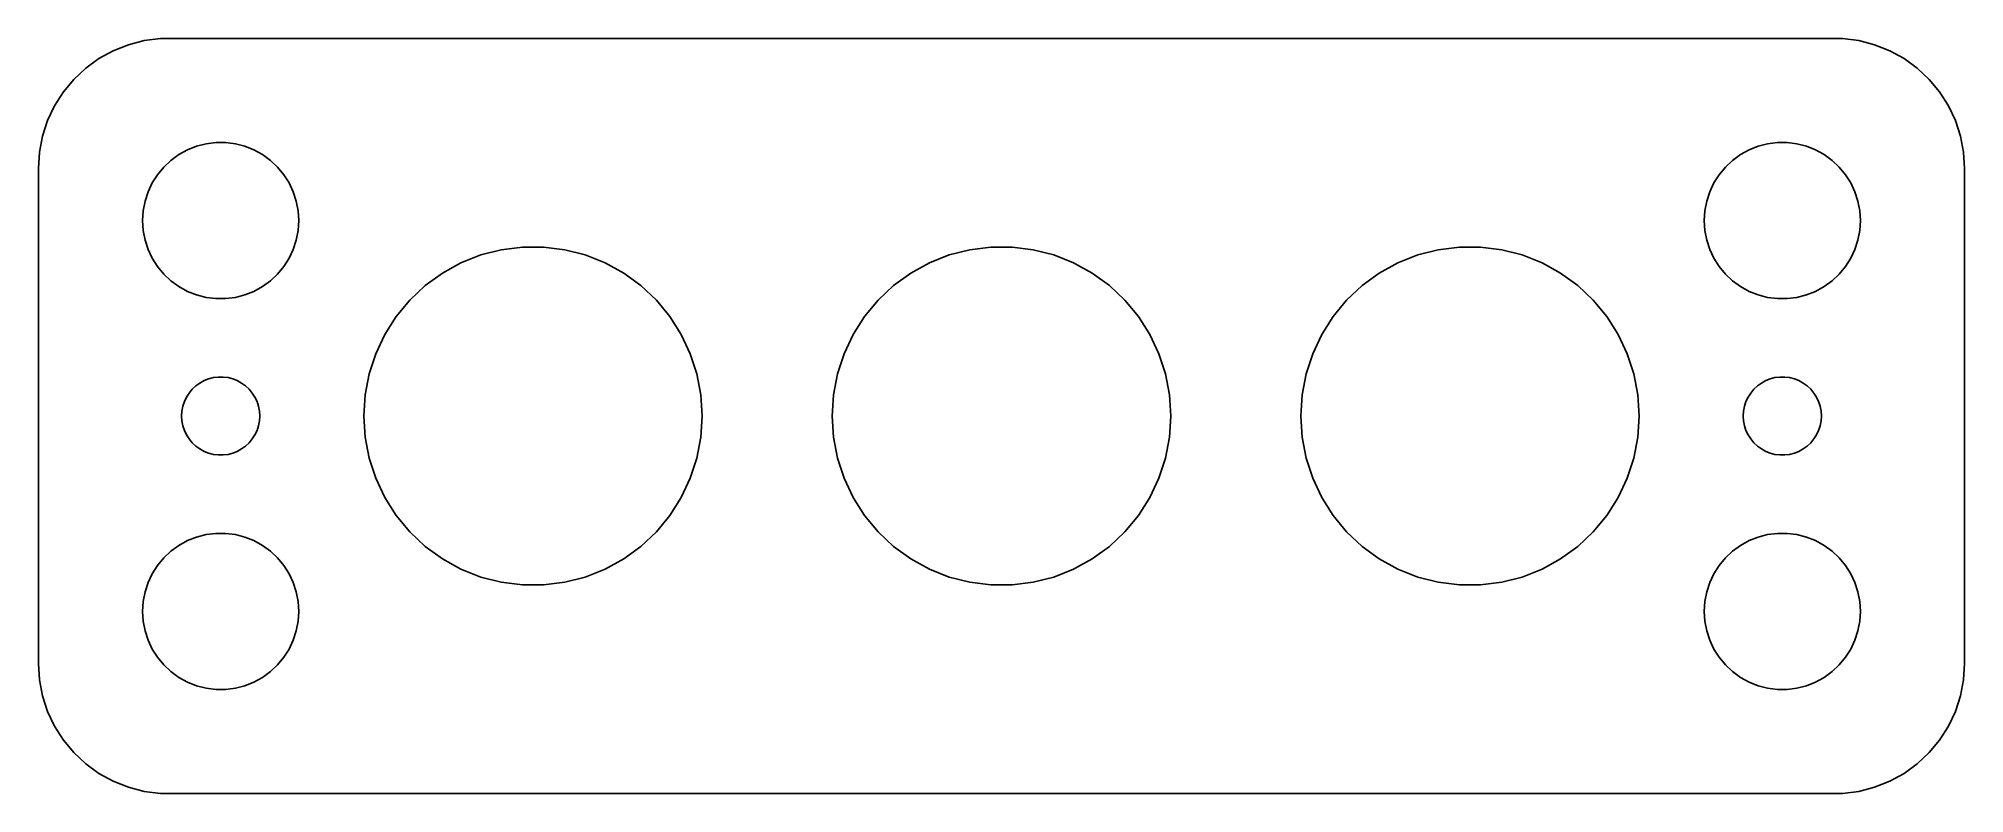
# Model space of a CAD drawing. Header units: metres. Extents: x -37 to 37, y -14.5 to 14.5.
import ezdxf

# ---------------------------------------------------------------- set-up
doc = ezdxf.new("R2010")
doc.units = ezdxf.units.M

msp = doc.modelspace()

# ---------------------------------------------------------------- linework, layer by layer
for p, q in [((-33.5451, 14.2553), (-34.1289, 14.0241)), ((-32.9369, 14.4114), (-33.5451, 14.2553)), ((-32.3139, 14.4901), (-32.9369, 14.4114)), ((32.3139, 14.4901), (-32.3139, 14.4901)), ((32.9369, 14.4114), (32.3139, 14.4901)), ((33.5451, 14.2553), (32.9369, 14.4114)), ((34.1289, 14.0241), (33.5451, 14.2553)), ((-35.1871, 13.3526), (-35.6448, 12.9227)), ((-34.6791, 13.7216), (-35.1871, 13.3526)), ((-34.1289, 14.0241), (-34.6791, 13.7216)), ((34.6791, 13.7216), (34.1289, 14.0241)), ((35.1871, 13.3526), (34.6791, 13.7216)), ((35.6448, 12.9227), (35.1871, 13.3526)), ((-35.6448, 12.9227), (-36.0451, 12.4389)), ((36.0451, 12.4389), (35.6448, 12.9227)), ((-36.3815, 11.9088), (-36.6489, 11.3406)), ((-36.0451, 12.4389), (-36.3815, 11.9088)), ((36.3815, 11.9088), (36.0451, 12.4389)), ((36.6489, 11.3406), (36.3815, 11.9088)), ((-36.6489, 11.3406), (-36.8429, 10.7434)), ((36.8429, 10.7434), (36.6489, 11.3406)), ((-36.8429, 10.7434), (-36.9606, 10.1267)), ((-30.927, 10.3532), (-30.5621, 10.4469)), ((-30.5621, 10.4469), (-30.1884, 10.4941)), ((-30.1884, 10.4941), (-29.8116, 10.4941)), ((-29.8116, 10.4941), (-29.4379, 10.4469)), ((-29.4379, 10.4469), (-29.0729, 10.3532)), ((29.0729, 10.3532), (29.4379, 10.4469)), ((29.4379, 10.4469), (29.8116, 10.4941)), ((29.8116, 10.4941), (30.1884, 10.4941)), ((30.1884, 10.4941), (30.5621, 10.4469)), ((30.5621, 10.4469), (30.927, 10.3532)), ((36.9606, 10.1267), (36.8429, 10.7434)), ((-36.9606, 10.1267), (-37, 9.5)), ((-32.1869, 9.55363), (-31.9123, 9.81154)), ((-31.9123, 9.81154), (-31.6075, 10.033)), ((-31.6075, 10.033), (-31.2773, 10.2145)), ((-31.2773, 10.2145), (-30.927, 10.3532)), ((-29.0729, 10.3532), (-28.7227, 10.2145)), ((-28.7227, 10.2145), (-28.3925, 10.033)), ((-28.3925, 10.033), (-28.0877, 9.81154)), ((-28.0877, 9.81154), (-27.8131, 9.55363)), ((27.8131, 9.55363), (28.0877, 9.81154)), ((28.0877, 9.81154), (28.3925, 10.033)), ((28.3925, 10.033), (28.7227, 10.2145)), ((28.7227, 10.2145), (29.0729, 10.3532)), ((30.927, 10.3532), (31.2773, 10.2145)), ((31.2773, 10.2145), (31.6075, 10.033)), ((31.6075, 10.033), (31.9123, 9.81154)), ((31.9123, 9.81154), (32.1869, 9.55363)), ((37, 9.5), (36.9606, 10.1267)), ((-37, 9.5), (-37, -9.5)), ((-32.7893, 8.60437), (-32.6289, 8.94525)), ((-32.6289, 8.94525), (-32.427, 9.26335)), ((-32.427, 9.26335), (-32.1869, 9.55363)), ((-27.8131, 9.55363), (-27.5729, 9.26335)), ((-27.5729, 9.26335), (-27.3711, 8.94525)), ((-27.3711, 8.94525), (-27.2107, 8.60437)), ((27.2107, 8.60437), (27.3711, 8.94525)), ((27.3711, 8.94525), (27.5729, 9.26335)), ((27.5729, 9.26335), (27.8131, 9.55363)), ((32.1869, 9.55363), (32.427, 9.26335)), ((32.427, 9.26335), (32.6289, 8.94525)), ((32.6289, 8.94525), (32.7893, 8.60437)), ((37, -9.5), (37, 9.5)), ((-32.9763, 7.87599), (-32.9057, 8.24606)), ((-32.9057, 8.24606), (-32.7893, 8.60437)), ((-27.2107, 8.60437), (-27.0942, 8.24606)), ((-27.0942, 8.24606), (-27.0237, 7.87599)), ((27.0237, 7.87599), (27.0942, 8.24606)), ((27.0942, 8.24606), (27.2107, 8.60437)), ((32.7893, 8.60437), (32.9057, 8.24606)), ((32.9057, 8.24606), (32.9763, 7.87599)), ((-33, 7.5), (-32.9763, 7.87599)), ((-32.9763, 7.12399), (-33, 7.5)), ((-27.0237, 7.87599), (-27, 7.5)), ((-27, 7.5), (-27.0237, 7.12399)), ((27, 7.5), (27.0237, 7.87599)), ((27.0237, 7.12399), (27, 7.5)), ((32.9763, 7.87599), (33, 7.5)), ((33, 7.5), (32.9763, 7.12399)), ((-32.9057, 6.75392), (-32.9763, 7.12399)), ((-32.7893, 6.39561), (-32.9057, 6.75392)), ((-27.0942, 6.75392), (-27.2107, 6.39561)), ((-27.0237, 7.12399), (-27.0942, 6.75392)), ((27.0942, 6.75392), (27.0237, 7.12399)), ((27.2107, 6.39561), (27.0942, 6.75392)), ((32.9057, 6.75392), (32.7893, 6.39561)), ((32.9763, 7.12399), (32.9057, 6.75392)), ((-32.6289, 6.05473), (-32.7893, 6.39561)), ((-32.427, 5.73663), (-32.6289, 6.05473)), ((-27.3711, 6.05473), (-27.5729, 5.73663)), ((-27.2107, 6.39561), (-27.3711, 6.05473)), ((-20.7676, 5.88136), (-20.0086, 6.18185)), ((-20.0086, 6.18185), (-19.218, 6.38486)), ((-19.218, 6.38486), (-18.4081, 6.48717)), ((-18.4081, 6.48717), (-17.5919, 6.48717)), ((-17.5919, 6.48717), (-16.782, 6.38486)), ((-16.782, 6.38486), (-15.9914, 6.18185)), ((-15.9914, 6.18185), (-15.2324, 5.88136)), ((-2.76756, 5.88136), (-2.00861, 6.18185)), ((-2.00861, 6.18185), (-1.21797, 6.38486)), ((-1.21797, 6.38486), (-0.408127, 6.48717)), ((-0.408127, 6.48717), (0.408127, 6.48717)), ((0.408127, 6.48717), (1.21797, 6.38486)), ((1.21797, 6.38486), (2.00861, 6.18185)), ((2.00861, 6.18185), (2.76756, 5.88136)), ((15.2324, 5.88136), (15.9914, 6.18185)), ((15.9914, 6.18185), (16.782, 6.38486)), ((16.782, 6.38486), (17.5919, 6.48717)), ((17.5919, 6.48717), (18.4081, 6.48717)), ((18.4081, 6.48717), (19.218, 6.38486)), ((19.218, 6.38486), (20.0086, 6.18185)), ((20.0086, 6.18185), (20.7676, 5.88136)), ((27.3711, 6.05473), (27.2107, 6.39561)), ((27.5729, 5.73663), (27.3711, 6.05473)), ((32.6289, 6.05473), (32.427, 5.73663)), ((32.7893, 6.39561), (32.6289, 6.05473)), ((-32.1869, 5.44635), (-32.427, 5.73663)), ((-31.9123, 5.18845), (-32.1869, 5.44635)), ((-31.6075, 4.96701), (-31.9123, 5.18845)), ((-28.0877, 5.18845), (-28.3925, 4.96701)), ((-27.8131, 5.44635), (-28.0877, 5.18845)), ((-27.5729, 5.73663), (-27.8131, 5.44635)), ((-22.1432, 5.00833), (-21.4829, 5.48813)), ((-21.4829, 5.48813), (-20.7676, 5.88136)), ((-15.2324, 5.88136), (-14.5171, 5.48813)), ((-14.5171, 5.48813), (-13.8567, 5.00833)), ((-4.14325, 5.00833), (-3.48286, 5.48813)), ((-3.48286, 5.48813), (-2.76756, 5.88136)), ((2.76756, 5.88136), (3.48286, 5.48813)), ((3.48286, 5.48813), (4.14325, 5.00833)), ((13.8567, 5.00833), (14.5171, 5.48813)), ((14.5171, 5.48813), (15.2324, 5.88136)), ((20.7676, 5.88136), (21.4829, 5.48813)), ((21.4829, 5.48813), (22.1432, 5.00833)), ((27.8131, 5.44635), (27.5729, 5.73663)), ((28.0877, 5.18845), (27.8131, 5.44635)), ((28.3925, 4.96701), (28.0877, 5.18845)), ((31.9123, 5.18845), (31.6075, 4.96701)), ((32.1869, 5.44635), (31.9123, 5.18845)), ((32.427, 5.73663), (32.1869, 5.44635)), ((-31.2773, 4.78551), (-31.6075, 4.96701)), ((-30.927, 4.64682), (-31.2773, 4.78551)), ((-30.5621, 4.55313), (-30.927, 4.64682)), ((-30.1884, 4.50591), (-30.5621, 4.55313)), ((-29.8116, 4.50591), (-30.1884, 4.50591)), ((-29.4379, 4.55313), (-29.8116, 4.50591)), ((-29.0729, 4.64682), (-29.4379, 4.55313)), ((-28.7227, 4.78551), (-29.0729, 4.64682)), ((-28.3925, 4.96701), (-28.7227, 4.78551)), ((-23.2586, 3.8206), (-22.7383, 4.44955)), ((-22.7383, 4.44955), (-22.1432, 5.00833)), ((-13.8567, 5.00833), (-13.2617, 4.44955)), ((-13.2617, 4.44955), (-12.7414, 3.8206)), ((-5.25861, 3.8206), (-4.73828, 4.44955)), ((-4.73828, 4.44955), (-4.14325, 5.00833)), ((4.14325, 5.00833), (4.73828, 4.44955)), ((4.73828, 4.44955), (5.25861, 3.8206)), ((12.7414, 3.8206), (13.2617, 4.44955)), ((13.2617, 4.44955), (13.8567, 5.00833)), ((22.1432, 5.00833), (22.7383, 4.44955)), ((22.7383, 4.44955), (23.2586, 3.8206)), ((28.7227, 4.78551), (28.3925, 4.96701)), ((29.0729, 4.64682), (28.7227, 4.78551)), ((29.4379, 4.55313), (29.0729, 4.64682)), ((29.8116, 4.50591), (29.4379, 4.55313)), ((30.1884, 4.50591), (29.8116, 4.50591)), ((30.5621, 4.55313), (30.1884, 4.50591)), ((30.927, 4.64682), (30.5621, 4.55313)), ((31.2773, 4.78551), (30.927, 4.64682)), ((31.6075, 4.96701), (31.2773, 4.78551)), ((-23.696, 3.13139), (-23.2586, 3.8206)), ((-12.7414, 3.8206), (-12.304, 3.13139)), ((-5.69598, 3.13139), (-5.25861, 3.8206)), ((5.25861, 3.8206), (5.69598, 3.13139)), ((12.304, 3.13139), (12.7414, 3.8206)), ((23.2586, 3.8206), (23.696, 3.13139)), ((-24.0435, 2.39281), (-23.696, 3.13139)), ((-12.304, 3.13139), (-11.9565, 2.39281)), ((-6.04353, 2.39281), (-5.69598, 3.13139)), ((5.69598, 3.13139), (6.04353, 2.39281)), ((11.9565, 2.39281), (12.304, 3.13139)), ((23.696, 3.13139), (24.0435, 2.39281)), ((-24.2958, 1.61647), (-24.0435, 2.39281)), ((-11.9565, 2.39281), (-11.7042, 1.61647)), ((-6.29578, 1.61647), (-6.04353, 2.39281)), ((6.04353, 2.39281), (6.29578, 1.61647)), ((11.7042, 1.61647), (11.9565, 2.39281)), ((24.0435, 2.39281), (24.2958, 1.61647)), ((-30.2811, 1.47342), (-30.0942, 1.49704)), ((-30.0942, 1.49704), (-29.9058, 1.49704)), ((-29.9058, 1.49704), (-29.7189, 1.47342)), ((-24.4487, 0.814651), (-24.2958, 1.61647)), ((-11.7042, 1.61647), (-11.5513, 0.814651)), ((-6.44873, 0.814651), (-6.29578, 1.61647)), ((6.29578, 1.61647), (6.44873, 0.814651)), ((11.5513, 0.814651), (11.7042, 1.61647)), ((24.2958, 1.61647), (24.4487, 0.814651)), ((29.7189, 1.47342), (29.9058, 1.49704)), ((29.9058, 1.49704), (30.0942, 1.49704)), ((30.0942, 1.49704), (30.2811, 1.47342)), ((-31.3145, 0.722626), (-31.2135, 0.881668)), ((-31.2135, 0.881668), (-31.0934, 1.02681)), ((-31.0934, 1.02681), (-30.9561, 1.15576)), ((-30.9561, 1.15576), (-30.8037, 1.26648)), ((-30.8037, 1.26648), (-30.6387, 1.35724)), ((-30.6387, 1.35724), (-30.4635, 1.42657)), ((-30.4635, 1.42657), (-30.2811, 1.47342)), ((-29.7189, 1.47342), (-29.5365, 1.42657)), ((-29.5365, 1.42657), (-29.3613, 1.35724)), ((-29.3613, 1.35724), (-29.1963, 1.26648)), ((-29.1963, 1.26648), (-29.0439, 1.15576)), ((-29.0439, 1.15576), (-28.9065, 1.02681)), ((-28.9065, 1.02681), (-28.7865, 0.881668)), ((-28.7865, 0.881668), (-28.6855, 0.722626)), ((-24.5, 0), (-24.4487, 0.814651)), ((-11.5513, 0.814651), (-11.5, 0)), ((-6.5, 0), (-6.44873, 0.814651)), ((6.44873, 0.814651), (6.5, 0)), ((11.5, 0), (11.5513, 0.814651)), ((24.4487, 0.814651), (24.5, 0)), ((28.6855, 0.722626), (28.7865, 0.881668)), ((28.7865, 0.881668), (28.9065, 1.02681)), ((28.9065, 1.02681), (29.0439, 1.15576)), ((29.0439, 1.15576), (29.1963, 1.26648)), ((29.1963, 1.26648), (29.3613, 1.35724)), ((29.3613, 1.35724), (29.5365, 1.42657)), ((29.5365, 1.42657), (29.7189, 1.47342)), ((30.2811, 1.47342), (30.4635, 1.42657)), ((30.4635, 1.42657), (30.6387, 1.35724)), ((30.6387, 1.35724), (30.8037, 1.26648)), ((30.8037, 1.26648), (30.9561, 1.15576)), ((30.9561, 1.15576), (31.0934, 1.02681)), ((31.0934, 1.02681), (31.2135, 0.881668)), ((31.2135, 0.881668), (31.3145, 0.722626)), ((-31.5, 0), (-31.4882, 0.187988)), ((-31.4882, -0.187988), (-31.5, 0)), ((-31.4882, 0.187988), (-31.4529, 0.373032)), ((-31.4529, 0.373032), (-31.3947, 0.552185)), ((-31.3947, 0.552185), (-31.3145, 0.722626)), ((-28.6855, 0.722626), (-28.6053, 0.552185)), ((-28.6053, 0.552185), (-28.5471, 0.373032)), ((-28.5471, 0.373032), (-28.5118, 0.187988)), ((-28.5118, 0.187988), (-28.5, 0)), ((-28.5, 0), (-28.5118, -0.187988)), ((-24.4487, -0.814651), (-24.5, 0)), ((-11.5, 0), (-11.5513, -0.814651)), ((-6.44873, -0.814651), (-6.5, 0)), ((6.5, 0), (6.44873, -0.814651)), ((11.5513, -0.814651), (11.5, 0)), ((24.5, 0), (24.4487, -0.814651)), ((28.5, 0), (28.5118, 0.187988)), ((28.5118, -0.187988), (28.5, 0)), ((28.5118, 0.187988), (28.5471, 0.373032)), ((28.5471, 0.373032), (28.6053, 0.552185)), ((28.6053, 0.552185), (28.6855, 0.722626)), ((31.3145, 0.722626), (31.3947, 0.552185)), ((31.3947, 0.552185), (31.4529, 0.373032)), ((31.4529, 0.373032), (31.4882, 0.187988)), ((31.4882, 0.187988), (31.5, 0)), ((31.5, 0), (31.4882, -0.187988)), ((-31.4529, -0.373032), (-31.4882, -0.187988)), ((-31.3947, -0.552185), (-31.4529, -0.373032)), ((-31.3145, -0.722626), (-31.3947, -0.552185)), ((-31.2135, -0.881668), (-31.3145, -0.722626)), ((-28.6855, -0.722626), (-28.7865, -0.881668)), ((-28.6053, -0.552185), (-28.6855, -0.722626)), ((-28.5471, -0.373032), (-28.6053, -0.552185)), ((-28.5118, -0.187988), (-28.5471, -0.373032)), ((28.5471, -0.373032), (28.5118, -0.187988)), ((28.6053, -0.552185), (28.5471, -0.373032)), ((28.6855, -0.722626), (28.6053, -0.552185)), ((28.7865, -0.881668), (28.6855, -0.722626)), ((31.3145, -0.722626), (31.2135, -0.881668)), ((31.3947, -0.552185), (31.3145, -0.722626)), ((31.4529, -0.373032), (31.3947, -0.552185)), ((31.4882, -0.187988), (31.4529, -0.373032)), ((-31.0934, -1.02681), (-31.2135, -0.881668)), ((-30.9561, -1.15576), (-31.0934, -1.02681)), ((-30.8037, -1.26648), (-30.9561, -1.15576)), ((-30.6387, -1.35724), (-30.8037, -1.26648)), ((-30.4635, -1.42657), (-30.6387, -1.35724)), ((-30.2811, -1.47342), (-30.4635, -1.42657)), ((-30.0942, -1.49704), (-30.2811, -1.47342)), ((-29.7189, -1.47342), (-29.9058, -1.49704)), ((-29.5365, -1.42657), (-29.7189, -1.47342)), ((-29.3613, -1.35724), (-29.5365, -1.42657)), ((-29.1963, -1.26648), (-29.3613, -1.35724)), ((-29.0439, -1.15576), (-29.1963, -1.26648)), ((-28.9065, -1.02681), (-29.0439, -1.15576)), ((-28.7865, -0.881668), (-28.9065, -1.02681)), ((-24.2958, -1.61647), (-24.4487, -0.814651)), ((-11.5513, -0.814651), (-11.7042, -1.61647)), ((-6.29578, -1.61647), (-6.44873, -0.814651)), ((6.44873, -0.814651), (6.29578, -1.61647)), ((11.7042, -1.61647), (11.5513, -0.814651)), ((24.4487, -0.814651), (24.2958, -1.61647)), ((28.9065, -1.02681), (28.7865, -0.881668)), ((29.0439, -1.15576), (28.9065, -1.02681)), ((29.1963, -1.26648), (29.0439, -1.15576)), ((29.3613, -1.35724), (29.1963, -1.26648)), ((29.5365, -1.42657), (29.3613, -1.35724)), ((29.7189, -1.47342), (29.5365, -1.42657)), ((29.9058, -1.49704), (29.7189, -1.47342)), ((30.2811, -1.47342), (30.0942, -1.49704)), ((30.4635, -1.42657), (30.2811, -1.47342)), ((30.6387, -1.35724), (30.4635, -1.42657)), ((30.8037, -1.26648), (30.6387, -1.35724)), ((30.9561, -1.15576), (30.8037, -1.26648)), ((31.0934, -1.02681), (30.9561, -1.15576)), ((31.2135, -0.881668), (31.0934, -1.02681)), ((-29.9058, -1.49704), (-30.0942, -1.49704)), ((-24.0435, -2.39281), (-24.2958, -1.61647)), ((-11.7042, -1.61647), (-11.9565, -2.39281)), ((-6.04353, -2.39281), (-6.29578, -1.61647)), ((6.29578, -1.61647), (6.04353, -2.39281)), ((11.9565, -2.39281), (11.7042, -1.61647)), ((24.2958, -1.61647), (24.0435, -2.39281)), ((30.0942, -1.49704), (29.9058, -1.49704)), ((-23.696, -3.13139), (-24.0435, -2.39281)), ((-11.9565, -2.39281), (-12.304, -3.13139)), ((-5.69598, -3.13139), (-6.04353, -2.39281)), ((6.04353, -2.39281), (5.69598, -3.13139)), ((12.304, -3.13139), (11.9565, -2.39281)), ((24.0435, -2.39281), (23.696, -3.13139)), ((-23.2586, -3.8206), (-23.696, -3.13139)), ((-12.304, -3.13139), (-12.7414, -3.8206)), ((-5.25861, -3.8206), (-5.69598, -3.13139)), ((5.69598, -3.13139), (5.25861, -3.8206)), ((12.7414, -3.8206), (12.304, -3.13139)), ((23.696, -3.13139), (23.2586, -3.8206)), ((-22.7383, -4.44955), (-23.2586, -3.8206)), ((-12.7414, -3.8206), (-13.2617, -4.44955)), ((-4.73828, -4.44955), (-5.25861, -3.8206)), ((5.25861, -3.8206), (4.73828, -4.44955)), ((13.2617, -4.44955), (12.7414, -3.8206)), ((23.2586, -3.8206), (22.7383, -4.44955)), ((-31.9123, -5.18845), (-31.6075, -4.96701)), ((-31.6075, -4.96701), (-31.2773, -4.78551)), ((-31.2773, -4.78551), (-30.927, -4.64682)), ((-30.927, -4.64682), (-30.5621, -4.55313)), ((-30.5621, -4.55313), (-30.1884, -4.50591)), ((-30.1884, -4.50591), (-29.8116, -4.50591)), ((-29.8116, -4.50591), (-29.4379, -4.55313)), ((-29.4379, -4.55313), (-29.0729, -4.64682)), ((-29.0729, -4.64682), (-28.7227, -4.78551)), ((-28.7227, -4.78551), (-28.3925, -4.96701)), ((-28.3925, -4.96701), (-28.0877, -5.18845)), ((-22.1432, -5.00833), (-22.7383, -4.44955)), ((-21.4829, -5.48813), (-22.1432, -5.00833)), ((-13.8567, -5.00833), (-14.5171, -5.48813)), ((-13.2617, -4.44955), (-13.8567, -5.00833)), ((-4.14325, -5.00833), (-4.73828, -4.44955)), ((-3.48286, -5.48813), (-4.14325, -5.00833)), ((4.14325, -5.00833), (3.48286, -5.48813)), ((4.73828, -4.44955), (4.14325, -5.00833)), ((13.8567, -5.00833), (13.2617, -4.44955)), ((14.5171, -5.48813), (13.8567, -5.00833)), ((22.1432, -5.00833), (21.4829, -5.48813)), ((22.7383, -4.44955), (22.1432, -5.00833)), ((28.0877, -5.18845), (28.3925, -4.96701)), ((28.3925, -4.96701), (28.7227, -4.78551)), ((28.7227, -4.78551), (29.0729, -4.64682)), ((29.0729, -4.64682), (29.4379, -4.55313)), ((29.4379, -4.55313), (29.8116, -4.50591)), ((29.8116, -4.50591), (30.1884, -4.50591)), ((30.1884, -4.50591), (30.5621, -4.55313)), ((30.5621, -4.55313), (30.927, -4.64682)), ((30.927, -4.64682), (31.2773, -4.78551)), ((31.2773, -4.78551), (31.6075, -4.96701)), ((31.6075, -4.96701), (31.9123, -5.18845)), ((-32.6289, -6.05473), (-32.427, -5.73663)), ((-32.427, -5.73663), (-32.1869, -5.44635)), ((-32.1869, -5.44635), (-31.9123, -5.18845)), ((-28.0877, -5.18845), (-27.8131, -5.44635)), ((-27.8131, -5.44635), (-27.5729, -5.73663)), ((-27.5729, -5.73663), (-27.3711, -6.05473)), ((-20.7676, -5.88136), (-21.4829, -5.48813)), ((-20.0086, -6.18185), (-20.7676, -5.88136)), ((-15.2324, -5.88136), (-15.9914, -6.18185)), ((-14.5171, -5.48813), (-15.2324, -5.88136)), ((-2.76756, -5.88136), (-3.48286, -5.48813)), ((-2.00861, -6.18185), (-2.76756, -5.88136)), ((2.76756, -5.88136), (2.00861, -6.18185)), ((3.48286, -5.48813), (2.76756, -5.88136)), ((15.2324, -5.88136), (14.5171, -5.48813)), ((15.9914, -6.18185), (15.2324, -5.88136)), ((20.7676, -5.88136), (20.0086, -6.18185)), ((21.4829, -5.48813), (20.7676, -5.88136)), ((27.3711, -6.05473), (27.5729, -5.73663)), ((27.5729, -5.73663), (27.8131, -5.44635)), ((27.8131, -5.44635), (28.0877, -5.18845)), ((31.9123, -5.18845), (32.1869, -5.44635)), ((32.1869, -5.44635), (32.427, -5.73663)), ((32.427, -5.73663), (32.6289, -6.05473)), ((-32.9057, -6.75392), (-32.7893, -6.39561)), ((-32.7893, -6.39561), (-32.6289, -6.05473)), ((-27.3711, -6.05473), (-27.2107, -6.39561)), ((-27.2107, -6.39561), (-27.0942, -6.75392)), ((-19.218, -6.38486), (-20.0086, -6.18185)), ((-18.4081, -6.48717), (-19.218, -6.38486)), ((-17.5919, -6.48717), (-18.4081, -6.48717)), ((-16.782, -6.38486), (-17.5919, -6.48717)), ((-15.9914, -6.18185), (-16.782, -6.38486)), ((-1.21797, -6.38486), (-2.00861, -6.18185)), ((-0.408127, -6.48717), (-1.21797, -6.38486)), ((0.408127, -6.48717), (-0.408127, -6.48717)), ((1.21797, -6.38486), (0.408127, -6.48717)), ((2.00861, -6.18185), (1.21797, -6.38486)), ((16.782, -6.38486), (15.9914, -6.18185)), ((17.5919, -6.48717), (16.782, -6.38486)), ((18.4081, -6.48717), (17.5919, -6.48717)), ((19.218, -6.38486), (18.4081, -6.48717)), ((20.0086, -6.18185), (19.218, -6.38486)), ((27.0942, -6.75392), (27.2107, -6.39561)), ((27.2107, -6.39561), (27.3711, -6.05473)), ((32.6289, -6.05473), (32.7893, -6.39561)), ((32.7893, -6.39561), (32.9057, -6.75392)), ((-33, -7.5), (-32.9763, -7.12399)), ((-32.9763, -7.12399), (-32.9057, -6.75392)), ((-27.0942, -6.75392), (-27.0237, -7.12399)), ((-27.0237, -7.12399), (-27, -7.5)), ((27, -7.5), (27.0237, -7.12399)), ((27.0237, -7.12399), (27.0942, -6.75392)), ((32.9057, -6.75392), (32.9763, -7.12399)), ((32.9763, -7.12399), (33, -7.5)), ((-32.9763, -7.87599), (-33, -7.5)), ((-32.9057, -8.24606), (-32.9763, -7.87599)), ((-27.0237, -7.87599), (-27.0942, -8.24606)), ((-27, -7.5), (-27.0237, -7.87599)), ((27.0237, -7.87599), (27, -7.5)), ((27.0942, -8.24606), (27.0237, -7.87599)), ((32.9763, -7.87599), (32.9057, -8.24606)), ((33, -7.5), (32.9763, -7.87599)), ((-32.7893, -8.60437), (-32.9057, -8.24606)), ((-32.6289, -8.94525), (-32.7893, -8.60437)), ((-27.2107, -8.60437), (-27.3711, -8.94525)), ((-27.0942, -8.24606), (-27.2107, -8.60437)), ((27.2107, -8.60437), (27.0942, -8.24606)), ((27.3711, -8.94525), (27.2107, -8.60437)), ((32.7893, -8.60437), (32.6289, -8.94525)), ((32.9057, -8.24606), (32.7893, -8.60437)), ((-37, -9.5), (-36.9606, -10.1267)), ((-32.427, -9.26335), (-32.6289, -8.94525)), ((-32.1869, -9.55363), (-32.427, -9.26335)), ((-31.9123, -9.81154), (-32.1869, -9.55363)), ((-27.8131, -9.55363), (-28.0877, -9.81154)), ((-27.5729, -9.26335), (-27.8131, -9.55363)), ((-27.3711, -8.94525), (-27.5729, -9.26335)), ((27.5729, -9.26335), (27.3711, -8.94525)), ((27.8131, -9.55363), (27.5729, -9.26335)), ((28.0877, -9.81154), (27.8131, -9.55363)), ((32.1869, -9.55363), (31.9123, -9.81154)), ((32.427, -9.26335), (32.1869, -9.55363)), ((32.6289, -8.94525), (32.427, -9.26335)), ((36.9606, -10.1267), (37, -9.5)), ((-36.9606, -10.1267), (-36.8429, -10.7434)), ((-31.6075, -10.033), (-31.9123, -9.81154)), ((-31.2773, -10.2145), (-31.6075, -10.033)), ((-30.927, -10.3532), (-31.2773, -10.2145)), ((-30.5621, -10.4469), (-30.927, -10.3532)), ((-29.0729, -10.3532), (-29.4379, -10.4469)), ((-28.7227, -10.2145), (-29.0729, -10.3532)), ((-28.3925, -10.033), (-28.7227, -10.2145)), ((-28.0877, -9.81154), (-28.3925, -10.033)), ((28.3925, -10.033), (28.0877, -9.81154)), ((28.7227, -10.2145), (28.3925, -10.033)), ((29.0729, -10.3532), (28.7227, -10.2145)), ((29.4379, -10.4469), (29.0729, -10.3532)), ((30.927, -10.3532), (30.5621, -10.4469)), ((31.2773, -10.2145), (30.927, -10.3532)), ((31.6075, -10.033), (31.2773, -10.2145)), ((31.9123, -9.81154), (31.6075, -10.033)), ((36.8429, -10.7434), (36.9606, -10.1267)), ((-36.8429, -10.7434), (-36.6489, -11.3406)), ((-30.1884, -10.4941), (-30.5621, -10.4469)), ((-29.8116, -10.4941), (-30.1884, -10.4941)), ((-29.4379, -10.4469), (-29.8116, -10.4941)), ((29.8116, -10.4941), (29.4379, -10.4469)), ((30.1884, -10.4941), (29.8116, -10.4941)), ((30.5621, -10.4469), (30.1884, -10.4941)), ((36.6489, -11.3406), (36.8429, -10.7434)), ((-36.6489, -11.3406), (-36.3815, -11.9088)), ((36.3815, -11.9088), (36.6489, -11.3406)), ((-36.3815, -11.9088), (-36.0451, -12.4389)), ((-36.0451, -12.4389), (-35.6448, -12.9227)), ((35.6448, -12.9227), (36.0451, -12.4389)), ((36.0451, -12.4389), (36.3815, -11.9088)), ((-35.6448, -12.9227), (-35.1871, -13.3526)), ((35.1871, -13.3526), (35.6448, -12.9227)), ((-35.1871, -13.3526), (-34.6791, -13.7216)), ((-34.6791, -13.7216), (-34.1289, -14.0241)), ((-34.1289, -14.0241), (-33.5451, -14.2553)), ((33.5451, -14.2553), (34.1289, -14.0241)), ((34.1289, -14.0241), (34.6791, -13.7216)), ((34.6791, -13.7216), (35.1871, -13.3526)), ((-33.5451, -14.2553), (-32.9369, -14.4114)), ((-32.9369, -14.4114), (-32.3139, -14.4901)), ((-32.3139, -14.4901), (32.3139, -14.4901)), ((32.3139, -14.4901), (32.9369, -14.4114)), ((32.9369, -14.4114), (33.5451, -14.2553))]:
    msp.add_line(p, q)

doc.saveas('drawing.dxf')
